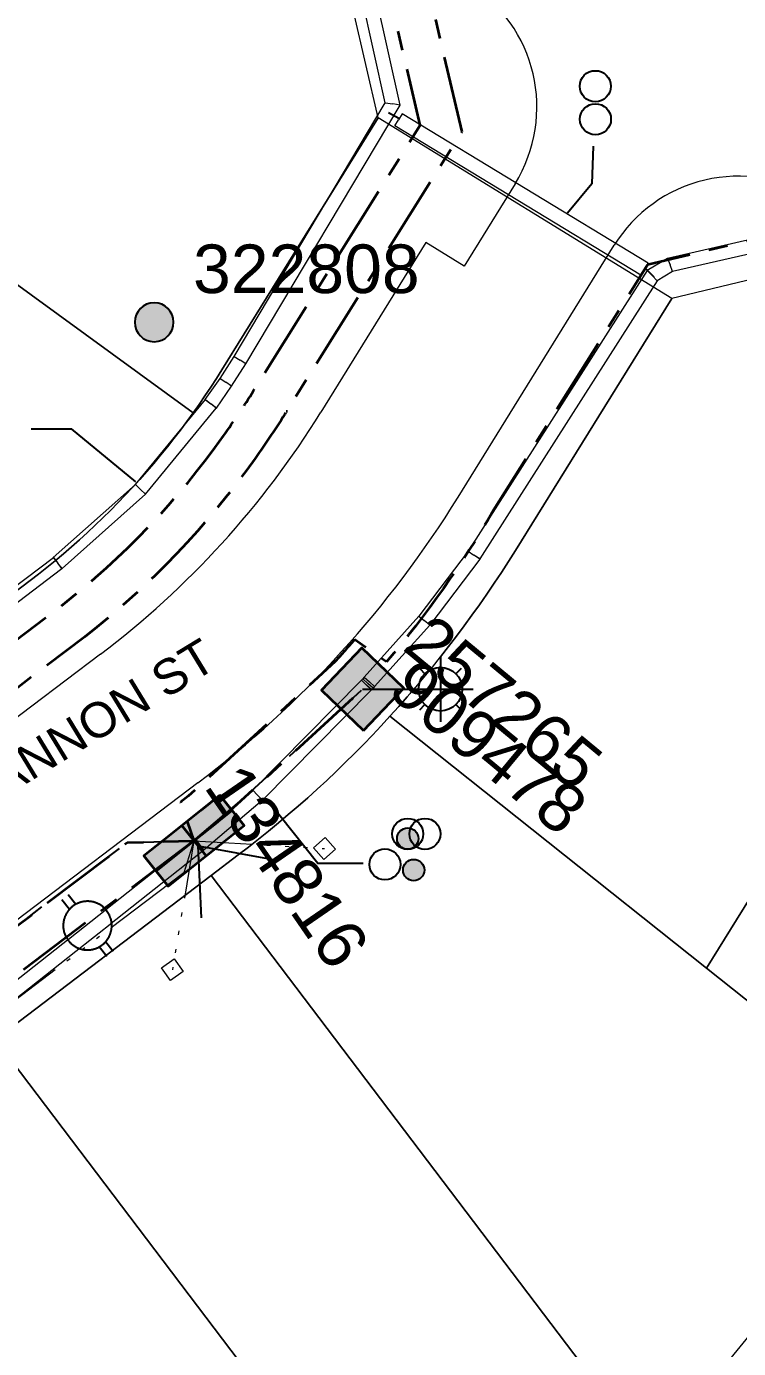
# Model space of a CAD drawing. Header units: metres. Extents: x 308278 to 310511, y 6271134 to 6272874.
# Drawn here: x 308848.4 to 308885, y 6271888.1 to 6271956.1 of the extents above; entities that cross this region are included whole.
import ezdxf
from ezdxf.enums import TextEntityAlignment as Align

# ---------------------------------------------------------------- set-up
doc = ezdxf.new("R2010")
doc.units = ezdxf.units.M
doc.set_wipeout_variables(frame=1)
for name, pattern in [('Cable Exist UG', [7, 4, -1, 1, -1]), ('DOT', [6.35, 0, -6.35]), ('PHANTOMX2', [6.6, 3, -0.75, 0.2, -0.75, 0.2, -0.75, 0.2, -0.75])]:
    doc.linetypes.add(name, pattern=pattern)
doc.layers.get('0').update_dxf_attribs({"color": 6})
for name, color, linetype, lineweight in [('_User Miscellaneous1', 30, 'Continuous', 13), ('_User_LV_Exist', 5, 'Continuous', 35), ('_User_SL_Exist', 4, 'Continuous', 35), ('Cadastre Land Parcels_SP_EXT', 118, 'Continuous', 15), ('Cadastre Roads_SP_EXT', 218, 'Continuous', 15), ('Mains_LV_SL_EXT', 135, 'Continuous', 25), ('Services_SP_EXT', 42, 'PHANTOMX2', 20)]:
    doc.layers.add(name, color=color, linetype=linetype, lineweight=lineweight)
doc.layers.add('Cadastre Roads_SP_NEW', color=214, linetype='Continuous', lineweight=15, transparency=0.8)
for name, color, linetype in [('Duct_SP_EXT', 30, 'Continuous'), ('Equip_LV_EXT', 7, 'Continuous'), ('Equip_SP_SL_EXT', 7, 'Continuous'), ('SupportsOH_SP_TR_HV_LV_SL_EXT', 7, 'Continuous'), ('SupportsUG_SP_LV_EXT', 7, 'Continuous'), ('SupportsUG_SP_LV_SL_EXT', 7, 'Continuous'), ('Trench_SP_EXT', 7, 'Continuous')]:
    doc.layers.add(name, color=color, linetype=linetype)
doc.styles.add('COLUMN_LABEL', font='arial.ttf', dxfattribs={"height": 2})
doc.styles.add('iecARIAL', font='arial.ttf', dxfattribs={"height": 2})
doc.styles.add('POLE_LABEL', font='arial.ttf', dxfattribs={"height": 2})
doc.styles.add('SL_LABEL', font='arial.ttf', dxfattribs={"height": 2})
doc.styles.get("Standard").update_dxf_attribs({"font": 'arial.ttf'})

# ---------------------------------------------------------------- blocks, each defined once
blk = doc.blocks.new('COLUMN_EXT')
blk.add_hatch(color=256).paths.add_polyline_path([(1.5, -1.5), (1.5, 1.5), (-1.5, 1.5), (-1.5, -1.5)])
blk.add_lwpolyline([(1.5, 1.5), (-1.5, 1.5), (-1.5, -1.5), (1.5, -1.5)], close=True)
at = {"flags": 9}
for tag, p in [('NOTES', (-1.813, 2)), ('STREETNAME', (-1.813, 1.6)), ('LOCATION', (-1.813, 1.4)), ('SUBURB', (-1.813, 1.8)), ('OWNED_BY', (-1.813, 0.6)), ('LEGEND', (-1.813, 1.2)), ('USAGE', (-1.813, 1)), ('STATE', (-1.813, 0.8)), ('COLUMN_TYPE', (-1.813, 0.4))]:
    blk.add_attdef(tag, text='', height=0.2, rotation=180, dxfattribs=at).set_placement(p, align=Align.MIDDLE_LEFT)
at = {"flags": 1}
blk.add_attdef('Z', (-1.813, 2.351), '', height=0.2, rotation=180, dxfattribs=at)
at = {"flags": 9}
for tag, style, p in [('STRUCTURE_PLANT_NUMBER', 'POLE_LABEL', (-1.813, -0.031)), ('STREET_CODE', 'COLUMN_LABEL', (-1.813, 0.2))]:
    blk.add_attdef(tag, text='', height=0.2, rotation=180, dxfattribs=dict(at, style=style)).set_placement(p, align=Align.MIDDLE_LEFT)
at = {"style": 'COLUMN_LABEL', "width": 0.9, "flags": 8}
blk.add_attdef('ASSET_NUM', text='', height=2, rotation=270, dxfattribs=at).set_placement((2, -4), align=Align.MIDDLE_LEFT)
blk = doc.blocks.new('PILLAR_EXT')
blk.add_hatch(color=256).paths.add_polyline_path([(-2.5, 1), (-2.5, -1), (2.5, -1), (2.5, 1)])
for p, q in [((0, 1), (0, -1)), ((-2.5, 0), (2.5, 0))]:
    blk.add_line(p, q)
at = {"ltscale": 10}
blk.add_line((2.5, 0), (-2.5, 0), dxfattribs=at)
blk.add_lwpolyline([(-2.5, -1), (-1.25, -1), (1.25, -1), (2.5, -1), (2.5, 1), (-2.5, 1)], close=True)
at = {"width": 0.9, "flags": 8}
blk.add_attdef('ASSET_NUM', text='', height=2, rotation=90, dxfattribs=at).set_placement((-2, 4), align=Align.MIDDLE_LEFT)
for tag, p, flags in [('OWNED_BY', (0, -0.2), 9), ('STATE', (0, -0.4), 9), ('SUPPORT_TYPE', (0, -0.6), 9), ('USAGE', (0, -0.8), 9), ('LEGEND', (0, -1), 9), ('LOCATION', (0, -1.2), 9), ('NOTES', (0, -1.4), 9), ('STREETNAME', (0, -1.8), 9), ('SUBURB', (0, -2), 1), ('PARENT', (0, -1.6), 9)]:
    blk.add_attdef(tag, p, '', height=0.2, dxfattribs=dict(flags=flags))
blk = doc.blocks.new('DUCT_EXT')
blk.add_circle((0, 0.8), 0.8)
at = {"flags": 1}
blk.add_attdef('Z', (0, 0), '', height=0.2, dxfattribs=at)
at = {"flags": 9}
for tag, p in [('DUCT_CODE', (0, 0)), ('XSECT_TYPE', (0, -0.2)), ('STATE', (0, -0.6)), ('FB_REFERENCE', (0, -0.4)), ('NOTES', (0, -0.8))]:
    blk.add_attdef(tag, text='', height=0.2, dxfattribs=at).set_placement(p, align=Align.MIDDLE_LEFT)
blk = doc.blocks.new('*U479')
at = {"transparency": 33554687, "flags": 9}
for tag, p in [('LRATECODE', (-7.4, 0)), ('LOUTREACHVOCAB', (-7.2, 0)), ('LOUTREACH', (-7, 0)), ('LANTNUMBER', (-6.6, 0)), ('LNEW', (-6.4, 0)), ('LMASTVOCAB', (-6.2, 0)), ('LMAST', (-6, 0)), ('LLAMPVOCAB', (-5.8, 0)), ('LLAMP', (-5.6, 0)), ('LEXIST', (-5.4, 0)), ('LCHARGE3PERCENT', (-5.2, 0)), ('LCHARGE3', (-5, 0)), ('LCHARGE2PERCENT', (-4.8, 0)), ('LCHARGE2', (-4.6, 0)), ('LCHARGE1PERCENT', (-4.4, 0)), ('LCHARGE1', (-4.2, 0)), ('LCATEGORY', (-4, 0)), ('LBRACKETVOCAB', (-3.8, 0)), ('LBRACKET', (-3.6, 0)), ('LKINGHEIGHT', (-3.4, 0)), ('CREPLACE', (-3.2, 0)), ('CREMOVE', (-3, 0)), ('CNUMBER', (-2.8, 0)), ('CNEW', (-2.6, 0)), ('CEXIST', (-2.4, 0)), ('USAGE', (-2.2, 0)), ('STATE', (-2, 0)), ('OWNED_BY', (-1.8, 0)), ('ORIENTATION', (-1.6, 0)), ('OPERATING_VOLTAGE', (-1.4, 0)), ('NO_PHASES', (-1.2, 0)), ('LANTERN_TYPE', (-1, 0)), ('LANTERN_PURPOSE', (-0.8, 0)), ('CONTROL_TYPE', (-0.6, 0)), ('CONSTRUCTED_VOLTAGE', (-0.4, 0))]:
    blk.add_attdef(tag, text='', height=0.001, rotation=270, dxfattribs=at).set_placement(p, align=Align.MIDDLE_LEFT)
at = {"transparency": 33554687, "style": 'SL_LABEL', "flags": 9}
blk.add_attdef('STREET_CODE', text='', height=0.001, rotation=270, dxfattribs=at).set_placement((0.001, 0), align=Align.MIDDLE_LEFT)
at = {"transparency": 33554687, "flags": 1}
blk.add_attdef('Z', (0, 0), '', height=0.001, rotation=270, dxfattribs=at)
at = {"transparency": 33554687, "width": 0.9}
blk.add_attdef('LNUMBER', text='', height=1, dxfattribs=at).set_placement((7, -1), align=Align.MIDDLE_LEFT)
at = {"transparency": 33554687, "flags": 9}
for tag, p in [('LREMOVE', (0, -7.6)), ('LREPLACE', (0, -7.8)), ('LTYPE', (0, -8)), ('LTYPEVOCAB', (0, -8.2)), ('LEGEND', (0, -8.4)), ('SUBURB', (0, -8.6)), ('STREETNAME', (0, -8.8)), ('LOCATION', (0, -9)), ('NOTES', (0, -9.2)), ('MAINTAINED_BY', (0, -9.863))]:
    blk.add_attdef(tag, text='', height=0.001, dxfattribs=at).set_placement(p, align=Align.MIDDLE_LEFT)
blk.add_attdef('OPERATED_BY', (0, -9.607), '', height=0.001, dxfattribs=at)
at = {"linetype": 'DOT', "transparency": 33554687}
blk.add_wipeout([(5.688, 0), (5.061, -1.061), (4, -1.688), (2.939, -1.061), (2.313, 0), (2.939, 1.061), (4, 1.687), (5.061, 1.061)], dxfattribs=at)
at = {"transparency": 33554687}
for p, q in [((4, 1.687), (4, 0)), ((2.939, 1.061), (3.205, 0.795)), ((5.061, 1.061), (4.795, 0.795)), ((0, 0), (4, 0)), ((4, 0), (5.688, 0)), ((4, 0), (4, -1.688)), ((2.939, -1.061), (3.205, -0.795)), ((5.061, -1.061), (4.795, -0.795))]:
    blk.add_line(p, q, dxfattribs=at)
blk.add_circle((4, 0), 1.125, dxfattribs=at)
blk = doc.blocks.new('CCP_EXT')
at = {"flags": 9}
for tag, p in [('USAGE', (0, -1.2)), ('LEGEND', (0, -1.4)), ('STATE', (0, -1.8)), ('LIFE_SUPPORT', (0, -1.6)), ('NOTES', (0, -2))]:
    blk.add_attdef(tag, text='', height=0.2, dxfattribs=at).set_placement(p, align=Align.MIDDLE_LEFT)
at = {"transparency": 33554687}
blk.add_wipeout([(0, 0.566), (0.566, 0), (0, -0.566), (-0.566, 0)], dxfattribs=at)
blk.add_lwpolyline([(-0.566, 0), (0, 0.566), (0.566, 0), (0, -0.566), (-0.566, 0)])
at = {"flags": 1}
blk.add_attdef('Z', (0, 0), '', height=0.2, dxfattribs=at)
at = {"flags": 9}
for tag, p in [('CCP_TYPE', (0, 0)), ('OPERATING_VOLTAGE', (0, -0.6)), ('CONSTRUCTED_VOLTAGE', (0, -0.2)), ('NO_PHASES', (0, -0.4)), ('ORIENTATION', (0, -0.8)), ('OWNED_BY', (0, -1))]:
    blk.add_attdef(tag, text='', height=0.2, dxfattribs=at).set_placement(p, align=Align.MIDDLE_LEFT)
blk = doc.blocks.new('POLE_EXT')
blk.add_hatch(color=256).paths.add_polyline_path([(-1, 0, 1), (1, 0, 1)])
blk.add_lwpolyline([(-1, 0, 1), (1, 0, 1)], format="xyb", close=True)
at = {"flags": 8}
blk.add_attdef('pNumber', text='', height=2, dxfattribs=at).set_placement((2.5, 2.5), align=Align.MIDDLE_CENTER)
at = {"style": 'POLE_LABEL', "flags": 9}
for tag, p in [('STRUCTURE_PLANT_NUMBER', (1.355, 0.028)), ('STREET_CODE', (1.355, -0.2))]:
    blk.add_attdef(tag, text='', height=0.2, dxfattribs=at).set_placement(p, align=Align.MIDDLE_LEFT)
at = {"flags": 9}
for tag, p in [('OWNED_BY', (1.355, -0.4)), ('PARENT', (1.355, -0.6)), ('cLV', (1.355, -1.4)), ('SPECIAL_USE', (1.355, -0.8)), ('STATE', (1.355, -1)), ('USAGE', (1.355, -1.2)), ('cHV', (1.355, -2)), ('hDepth', (1.355, -1.6)), ('hDia', (1.355, -1.8)), ('LBRACKET', (1.355, -2.2)), ('LExisting', (1.355, -2.4)), ('LANTNUMBER', (1.355, -2.6)), ('LOther', (1.355, -2.8)), ('cLinedev', (1.355, -3.4)), ('LRemove', (1.355, -3)), ('LEGEND', (1.355, -3.2)), ('pExisting', (1.355, -3.8)), ('LOCATION', (1.355, -3.6)), ('PFNUMBER', (1.355, -4)), ('pFooting', (1.355, -4.4)), ('pNew', (1.355, -4.6)), ('NEWPFNUMBER', (1.355, -4.2)), ('pRelocate', (1.355, -5)), ('pRemove', (1.355, -5.2)), ('pReplace', (1.355, -5.4)), ('cspan', (1.355, -6)), ('STREETNAME', (1.355, -6.2)), ('pStay', (1.355, -5.6)), ('pType', (1.355, -5.8)), ('SUBURB', (1.355, -6.4)), ('NOTES', (1.355, -6.6)), ('MAINTAINED_BY', (1.355, -6.814)), ('OPERATED_BY', (1.355, -7.014))]:
    blk.add_attdef(tag, text='', height=0.2, dxfattribs=at).set_placement(p, align=Align.MIDDLE_LEFT)
at = {"flags": 1}
blk.add_attdef('Z', (1.355, -7.328), '', height=0.2, dxfattribs=at)
blk = doc.blocks.new('LV_UG_LINKS_OPEN_EXT')
at = {"layer": 'Equip_LV_EXT'}
for tag, height, flags, p in [('CONSTRUCTED_VOLTAGE', 0.167, 9, (3.167, -1.833)), ('NO_PHASES', 0.167, 9, (3.167, -2)), ('OPERATING_VOLTAGE', 0.2, 9, (3, -2.6)), ('ORIENTATION', 0.2, 9, (3, -2.8)), ('STATE', 0.2, 9, (3, -3)), ('SWITCH_TYPE', 0.2, 9, (3, -3.2)), ('USAGE', 0.2, 9, (3, -3.4)), ('OWNED_BY', 0.2, 9, (3, -3.8)), ('OPERATED_BY', 0.2, 9, (3, -4)), ('NOTES', 0.2, 9, (3, -3.6)), ('TYPE', 0.2, 9, (3, -4.6)), ('Z', 0.2, 1, (3, -4.8)), ('MAINTAINED_BY', 0.2, 9, (3, -4.2)), ('NUMBER_OF_PHASES', 0.2, 9, (3, -4.4))]:
    blk.add_attdef(tag, text='', height=height, dxfattribs=dict(at, flags=flags)).set_placement(p, align=Align.MIDDLE_LEFT)
at = {"transparency": 33554687}
blk.add_wipeout([(4, 1.25), (3.969, 1.25), (3.939, 1.248), (3.908, 1.247), (3.877, 1.244), (3.847, 1.241), (3.817, 1.236), (3.786, 1.232), (3.756, 1.226), (3.726, 1.22), (3.696, 1.213), (3.667, 1.205), (3.637, 1.196), (3.608, 1.187), (3.579, 1.177), (3.55, 1.166), (3.522, 1.155), (3.493, 1.143), (3.466, 1.13), (3.438, 1.117), (3.411, 1.102), (3.384, 1.088), (3.357, 1.072), (3.331, 1.056), (3.306, 1.039), (3.28, 1.022), (3.255, 1.004), (3.231, 0.985), (3.207, 0.966), (3.184, 0.947), (3.161, 0.926), (3.138, 0.905), (3.116, 0.884), (3.095, 0.862), (3.074, 0.839), (3.053, 0.816), (3.034, 0.793), (3.015, 0.769), (2.996, 0.745), (2.978, 0.72), (2.961, 0.694), (2.944, 0.669), (2.928, 0.643), (2.912, 0.616), (2.898, 0.589), (2.883, 0.562), (2.87, 0.534), (2.857, 0.507), (2.845, 0.478), (2.834, 0.45), (2.823, 0.421), (2.813, 0.392), (2.804, 0.363), (2.795, 0.333), (2.787, 0.304), (2.78, 0.274), (2.774, 0.244), (2.768, 0.214), (2.764, 0.183), (2.759, 0.153), (2.756, 0.123), (2.753, 0.092), (2.752, 0.061), (2.75, 0.031), (2.75, 0), (2.75, -0.031), (2.752, -0.061), (2.753, -0.092), (2.756, -0.123), (2.759, -0.153), (2.764, -0.183), (2.768, -0.214), (2.774, -0.244), (2.78, -0.274), (2.787, -0.304), (2.795, -0.333), (2.804, -0.363), (2.813, -0.392), (2.823, -0.421), (2.834, -0.45), (2.845, -0.478), (2.857, -0.507), (2.87, -0.534), (2.883, -0.562), (2.898, -0.589), (2.912, -0.616), (2.928, -0.643), (2.944, -0.669), (2.961, -0.694), (2.978, -0.72), (2.996, -0.745), (3.015, -0.769), (3.034, -0.793), (3.053, -0.816), (3.074, -0.839), (3.095, -0.862), (3.116, -0.884), (3.138, -0.905), (3.161, -0.926), (3.184, -0.947), (3.207, -0.966), (3.231, -0.985), (3.255, -1.004), (3.28, -1.022), (3.306, -1.039), (3.331, -1.056), (3.357, -1.072), (3.384, -1.088), (3.411, -1.102), (3.438, -1.117), (3.466, -1.13), (3.493, -1.143), (3.522, -1.155), (3.55, -1.166), (3.579, -1.177), (3.608, -1.187), (3.637, -1.196), (3.667, -1.205), (3.696, -1.213), (3.726, -1.22), (3.756, -1.226), (3.786, -1.232), (3.817, -1.236), (3.847, -1.241), (3.877, -1.244), (3.908, -1.247), (3.939, -1.248), (3.969, -1.25), (4, -1.25), (4.031, -1.25), (4.061, -1.248), (4.092, -1.247), (4.123, -1.244), (4.153, -1.241), (4.183, -1.236), (4.214, -1.232), (4.244, -1.226), (4.274, -1.22), (4.304, -1.213), (4.333, -1.205), (4.363, -1.196), (4.392, -1.187), (4.421, -1.177), (4.45, -1.166), (4.478, -1.155), (4.507, -1.143), (4.534, -1.13), (4.562, -1.117), (4.589, -1.102), (4.616, -1.088), (4.643, -1.072), (4.669, -1.056), (4.694, -1.039), (4.72, -1.022), (4.745, -1.004), (4.769, -0.985), (4.793, -0.966), (4.816, -0.947), (4.839, -0.926), (4.862, -0.905), (4.884, -0.884), (4.905, -0.862), (4.926, -0.839), (4.947, -0.816), (4.966, -0.793), (4.985, -0.769), (5.004, -0.745), (5.022, -0.72), (5.039, -0.694), (5.056, -0.669), (5.072, -0.643), (5.088, -0.616), (5.102, -0.589), (5.117, -0.562), (5.13, -0.534), (5.143, -0.507), (5.155, -0.478), (5.166, -0.45), (5.177, -0.421), (5.187, -0.392), (5.196, -0.363), (5.205, -0.333), (5.213, -0.304), (5.22, -0.274), (5.226, -0.244), (5.232, -0.214), (5.236, -0.183), (5.241, -0.153), (5.244, -0.123), (5.247, -0.092), (5.248, -0.061), (5.25, -0.031), (5.25, 0), (5.25, 0.031), (5.248, 0.061), (5.247, 0.092), (5.244, 0.123), (5.241, 0.153), (5.236, 0.183), (5.232, 0.214), (5.226, 0.244), (5.22, 0.274), (5.213, 0.304), (5.205, 0.333), (5.196, 0.363), (5.187, 0.392), (5.177, 0.421), (5.166, 0.45), (5.155, 0.478), (5.143, 0.507), (5.13, 0.534), (5.117, 0.562), (5.102, 0.589), (5.088, 0.616), (5.072, 0.643), (5.056, 0.669), (5.039, 0.694), (5.022, 0.72), (5.004, 0.745), (4.985, 0.769), (4.966, 0.793), (4.947, 0.816), (4.926, 0.839), (4.905, 0.862), (4.884, 0.884), (4.862, 0.905), (4.839, 0.926), (4.816, 0.947), (4.793, 0.966), (4.769, 0.985), (4.745, 1.004), (4.72, 1.022), (4.694, 1.039), (4.669, 1.056), (4.643, 1.072), (4.616, 1.088), (4.589, 1.102), (4.562, 1.117), (4.534, 1.13), (4.507, 1.143), (4.478, 1.155), (4.45, 1.166), (4.421, 1.177), (4.392, 1.187), (4.363, 1.196), (4.333, 1.205), (4.304, 1.213), (4.274, 1.22), (4.244, 1.226), (4.214, 1.232), (4.183, 1.236), (4.153, 1.241), (4.123, 1.244), (4.092, 1.247), (4.061, 1.248), (4.031, 1.25)], dxfattribs=at).dxf.layer = 'Equip_LV_EXT'
at = {"layer": 'Equip_LV_EXT'}
for p, q in [((3.792, 1.863), (3.792, 1.232)), ((4.208, 1.863), (4.208, 1.232)), ((3.792, -1.232), (3.792, -1.863)), ((4.208, -1.232), (4.208, -1.863))]:
    blk.add_line(p, q, dxfattribs=at)
at = {"layer": 'Equip_LV_EXT', "flags": 128}
blk.add_lwpolyline([(4, 1.25), (3.969, 1.25), (3.939, 1.248), (3.908, 1.247), (3.877, 1.244), (3.847, 1.241), (3.817, 1.236), (3.786, 1.232), (3.756, 1.226), (3.726, 1.22), (3.696, 1.213), (3.667, 1.205), (3.637, 1.196), (3.608, 1.187), (3.579, 1.177), (3.55, 1.166), (3.522, 1.155), (3.493, 1.143), (3.466, 1.13), (3.438, 1.117), (3.411, 1.102), (3.384, 1.088), (3.357, 1.072), (3.331, 1.056), (3.306, 1.039), (3.28, 1.022), (3.255, 1.004), (3.231, 0.985), (3.207, 0.966), (3.184, 0.947), (3.161, 0.926), (3.138, 0.905), (3.116, 0.884), (3.095, 0.862), (3.074, 0.839), (3.053, 0.816), (3.034, 0.793), (3.015, 0.769), (2.996, 0.745), (2.978, 0.72), (2.961, 0.694), (2.944, 0.669), (2.928, 0.643), (2.912, 0.616), (2.898, 0.589), (2.883, 0.562), (2.87, 0.534), (2.857, 0.507), (2.845, 0.478), (2.834, 0.45), (2.823, 0.421), (2.813, 0.392), (2.804, 0.363), (2.795, 0.333), (2.787, 0.304), (2.78, 0.274), (2.774, 0.244), (2.768, 0.214), (2.764, 0.183), (2.759, 0.153), (2.756, 0.123), (2.753, 0.092), (2.752, 0.061), (2.75, 0.031), (2.75, 0), (2.75, -0.031), (2.752, -0.061), (2.753, -0.092), (2.756, -0.123), (2.759, -0.153), (2.764, -0.183), (2.768, -0.214), (2.774, -0.244), (2.78, -0.274), (2.787, -0.304), (2.795, -0.333), (2.804, -0.363), (2.813, -0.392), (2.823, -0.421), (2.834, -0.45), (2.845, -0.478), (2.857, -0.507), (2.87, -0.534), (2.883, -0.562), (2.898, -0.589), (2.912, -0.616), (2.928, -0.643), (2.944, -0.669), (2.961, -0.694), (2.978, -0.72), (2.996, -0.745), (3.015, -0.769), (3.034, -0.793), (3.053, -0.816), (3.074, -0.839), (3.095, -0.862), (3.116, -0.884), (3.138, -0.905), (3.161, -0.926), (3.184, -0.947), (3.207, -0.966), (3.231, -0.985), (3.255, -1.004), (3.28, -1.022), (3.306, -1.039), (3.331, -1.056), (3.357, -1.072), (3.384, -1.088), (3.411, -1.102), (3.438, -1.117), (3.466, -1.13), (3.493, -1.143), (3.522, -1.155), (3.55, -1.166), (3.579, -1.177), (3.608, -1.187), (3.637, -1.196), (3.667, -1.205), (3.696, -1.213), (3.726, -1.22), (3.756, -1.226), (3.786, -1.232), (3.817, -1.236), (3.847, -1.241), (3.877, -1.244), (3.908, -1.247), (3.939, -1.248), (3.969, -1.25), (4, -1.25), (4.031, -1.25), (4.061, -1.248), (4.092, -1.247), (4.123, -1.244), (4.153, -1.241), (4.183, -1.236), (4.214, -1.232), (4.244, -1.226), (4.274, -1.22), (4.304, -1.213), (4.333, -1.205), (4.363, -1.196), (4.392, -1.187), (4.421, -1.177), (4.45, -1.166), (4.478, -1.155), (4.507, -1.143), (4.534, -1.13), (4.562, -1.117), (4.589, -1.102), (4.616, -1.088), (4.643, -1.072), (4.669, -1.056), (4.694, -1.039), (4.72, -1.022), (4.745, -1.004), (4.769, -0.985), (4.793, -0.966), (4.816, -0.947), (4.839, -0.926), (4.862, -0.905), (4.884, -0.884), (4.905, -0.862), (4.926, -0.839), (4.947, -0.816), (4.966, -0.793), (4.985, -0.769), (5.004, -0.745), (5.022, -0.72), (5.039, -0.694), (5.056, -0.669), (5.072, -0.643), (5.088, -0.616), (5.102, -0.589), (5.117, -0.562), (5.13, -0.534), (5.143, -0.507), (5.155, -0.478), (5.166, -0.45), (5.177, -0.421), (5.187, -0.392), (5.196, -0.363), (5.205, -0.333), (5.213, -0.304), (5.22, -0.274), (5.226, -0.244), (5.232, -0.214), (5.236, -0.183), (5.241, -0.153), (5.244, -0.123), (5.247, -0.092), (5.248, -0.061), (5.25, -0.031), (5.25, 0), (5.25, 0.031), (5.248, 0.061), (5.247, 0.092), (5.244, 0.123), (5.241, 0.153), (5.236, 0.183), (5.232, 0.214), (5.226, 0.244), (5.22, 0.274), (5.213, 0.304), (5.205, 0.333), (5.196, 0.363), (5.187, 0.392), (5.177, 0.421), (5.166, 0.45), (5.155, 0.478), (5.143, 0.507), (5.13, 0.534), (5.117, 0.562), (5.102, 0.589), (5.088, 0.616), (5.072, 0.643), (5.056, 0.669), (5.039, 0.694), (5.022, 0.72), (5.004, 0.745), (4.985, 0.769), (4.966, 0.793), (4.947, 0.816), (4.926, 0.839), (4.905, 0.862), (4.884, 0.884), (4.862, 0.905), (4.839, 0.926), (4.816, 0.947), (4.793, 0.966), (4.769, 0.985), (4.745, 1.004), (4.72, 1.022), (4.694, 1.039), (4.669, 1.056), (4.643, 1.072), (4.616, 1.088), (4.589, 1.102), (4.562, 1.117), (4.534, 1.13), (4.507, 1.143), (4.478, 1.155), (4.45, 1.166), (4.421, 1.177), (4.392, 1.187), (4.363, 1.196), (4.333, 1.205), (4.304, 1.213), (4.274, 1.22), (4.244, 1.226), (4.214, 1.232), (4.183, 1.236), (4.153, 1.241), (4.123, 1.244), (4.092, 1.247), (4.061, 1.248), (4.031, 1.25)], close=True, dxfattribs=at)
at = {"layer": 'Equip_LV_EXT', "flags": 9}
blk.add_attdef('ACTUAL_STATUS', text='', height=0.167, dxfattribs=at).set_placement((3.167, -1.667), align=Align.MIDDLE_LEFT)
blk = doc.blocks.new('CABLE_LARGE_EXT')
h = blk.add_hatch(color=256)
edge = h.paths.add_edge_path()
edge.add_arc((0, 0.55), 0.55, 0, 360)
blk.add_circle((0, 0.55), 0.55)
at = {"flags": 1}
blk.add_attdef('Z', (0, 0), '', height=0.2, dxfattribs=at)
at = {"flags": 9}
for tag, p in [('COND_CODE', (0, 0)), ('XSECT_SIZE', (0, -0.6)), ('STATE', (0, -0.4)), ('FB_REFERENCE', (0, -0.2)), ('NOTES', (0, -0.8))]:
    blk.add_attdef(tag, text='', height=0.2, dxfattribs=at).set_placement(p, align=Align.MIDDLE_LEFT)

msp = doc.modelspace()

# ---------------------------------------------------------------- linework, layer by layer
at = {"layer": '_User Miscellaneous1'}
for p, q in [((308867.619, 6271952.036), (308866.231, 6271958.254)), ((308866.854, 6271952.159), (308865.528, 6271958.097)), ((308859.078, 6271939.109), (308866.854, 6271952.159)), ((308866.854, 6271952.159), (308867.236, 6271952.097)), ((308867.619, 6271952.036), (308867.236, 6271952.097)), ((308859.69, 6271938.73), (308867.619, 6271952.036)), ((308867.717, 6271951.587), (308867.53, 6271951.279)), ((308880.364, 6271943.902), (308867.717, 6271951.587)), ((308867.343, 6271950.971), (308867.53, 6271951.279)), ((308879.99, 6271943.287), (308867.343, 6271950.971)), ((308886.95, 6271945.437), (308881.358, 6271944.157)), ((308887.064, 6271944.724), (308881.631, 6271943.481)), ((308881.358, 6271944.157), (308880.323, 6271943.535)), ((308881.358, 6271944.157), (308881.495, 6271943.819)), ((308880.323, 6271943.535), (308871.111, 6271929.089)), ((308879.99, 6271943.287), (308880.177, 6271943.595)), ((308880.364, 6271943.902), (308880.177, 6271943.595)), ((308880.323, 6271943.535), (308880.581, 6271943.27)), ((308880.839, 6271943.005), (308880.581, 6271943.27)), ((308881.631, 6271943.481), (308880.839, 6271943.005)), ((308881.631, 6271943.481), (308881.495, 6271943.819)), ((308880.839, 6271943.005), (308871.718, 6271928.702)), ((308858.354, 6271937.983), (308859.081, 6271939.114)), ((308858.953, 6271937.584), (308859.687, 6271938.725)), ((308859.081, 6271939.114), (308859.078, 6271939.109)), ((308859.078, 6271939.109), (308859.384, 6271938.92)), ((308859.081, 6271939.114), (308859.384, 6271938.92)), ((308859.687, 6271938.725), (308859.384, 6271938.92)), ((308859.69, 6271938.73), (308859.384, 6271938.92)), ((308859.687, 6271938.725), (308859.69, 6271938.73)), ((308857.598, 6271936.89), (308858.354, 6271937.983)), ((308858.354, 6271937.983), (308858.653, 6271937.784)), ((308858.173, 6271936.455), (308858.953, 6271937.584)), ((308858.953, 6271937.584), (308858.653, 6271937.784)), ((308854.004, 6271932.526), (308857.608, 6271936.901)), ((308857.608, 6271936.901), (308857.598, 6271936.89)), ((308857.598, 6271936.89), (308857.886, 6271936.672)), ((308857.608, 6271936.901), (308857.886, 6271936.672)), ((308858.164, 6271936.444), (308857.886, 6271936.672)), ((308858.173, 6271936.455), (308857.886, 6271936.672)), ((308858.164, 6271936.444), (308858.173, 6271936.455)), ((308854.525, 6271932.025), (308858.164, 6271936.444)), ((308849.783, 6271928.763), (308854.004, 6271932.526)), ((308854.004, 6271932.526), (308854.264, 6271932.275)), ((308850.241, 6271928.207), (308854.525, 6271932.025)), ((308854.525, 6271932.025), (308854.264, 6271932.275)), ((308871.111, 6271929.089), (308871.119, 6271929.101)), ((308871.111, 6271929.089), (308871.414, 6271928.895)), ((308871.119, 6271929.101), (308871.414, 6271928.895)), ((308839.467, 6271920.967), (308849.795, 6271928.772)), ((308849.795, 6271928.772), (308849.783, 6271928.763)), ((308849.783, 6271928.763), (308850.012, 6271928.485)), ((308849.795, 6271928.772), (308850.012, 6271928.485)), ((308850.229, 6271928.198), (308850.012, 6271928.485)), ((308850.241, 6271928.207), (308850.012, 6271928.485)), ((308871.718, 6271928.702), (308871.414, 6271928.895)), ((308871.71, 6271928.69), (308871.414, 6271928.895)), ((308871.718, 6271928.702), (308871.71, 6271928.69)), ((308839.902, 6271920.392), (308850.229, 6271928.198)), ((308850.229, 6271928.198), (308850.241, 6271928.207)), ((308860.043, 6271916.807), (308857.073, 6271914.275)), ((308860.043, 6271916.807), (308860.288, 6271916.543)), ((308860.533, 6271916.279), (308857.541, 6271913.727)), ((308860.533, 6271916.279), (308860.288, 6271916.543)), ((308857.09, 6271914.288), (308856.989, 6271914.211)), ((308856.989, 6271914.211), (308857.209, 6271913.927)), ((308857.073, 6271914.275), (308857.307, 6271914.001)), ((308857.09, 6271914.288), (308857.307, 6271914.001)), ((308857.43, 6271913.642), (308857.209, 6271913.927)), ((308857.541, 6271913.727), (308857.307, 6271914.001)), ((308857.524, 6271913.714), (308857.307, 6271914.001)), ((308857.524, 6271913.714), (308857.43, 6271913.642))]:
    msp.add_line(p, q, dxfattribs=at)
at = {"layer": 'Cadastre Land Parcels_SP_EXT', "linetype": 'Continuous'}
for points in [[(308857.281, 6271936.642), (308857.582, 6271937.081), (308857.878, 6271937.525), (308858.167, 6271937.972), (308858.451, 6271938.422), (308866.493, 6271951.384), (308865.211, 6271956.874), (308844.114, 6271969.865), (308830.773, 6271955.299), (308856.973, 6271936.207), (308857.281, 6271936.642)], [(308900.453, 6271935.176), (308887.085, 6271943.408), (308881.583, 6271942.093), (308873.542, 6271929.132), (308873.186, 6271928.566), (308872.823, 6271928.003), (308872.455, 6271927.445), (308872.079, 6271926.89), (308871.698, 6271926.341), (308871.309, 6271925.795), (308870.915, 6271925.254), (308870.514, 6271924.718), (308870.108, 6271924.186), (308869.695, 6271923.66), (308869.275, 6271923.137), (308868.851, 6271922.621), (308868.42, 6271922.108), (308867.983, 6271921.601), (308867.542, 6271921.098), (308867.093, 6271920.6), (308883.378, 6271907.653), (308900.453, 6271935.176)], [(308912.008, 6271928.063), (308900.453, 6271935.176), (308883.378, 6271907.653), (308894.072, 6271899.15), (308912.008, 6271928.063)], [(308890.371, 6271894.618), (308894.072, 6271899.15), (308883.378, 6271907.653), (308867.093, 6271920.6), (308866.644, 6271920.115), (308866.19, 6271919.634), (308865.731, 6271919.157), (308865.267, 6271918.686), (308864.797, 6271918.222), (308864.321, 6271917.762), (308863.841, 6271917.307), (308863.355, 6271916.858), (308862.864, 6271916.415), (308862.368, 6271915.977), (308861.867, 6271915.545), (308861.362, 6271915.118), (308860.852, 6271914.697), (308860.337, 6271914.282), (308859.817, 6271913.874), (308859.293, 6271913.47), (308857.903, 6271912.413), (308880.533, 6271882.569), (308890.371, 6271894.618)], [(308880.533, 6271882.569), (308857.903, 6271912.413), (308846.787, 6271903.969), (308871.449, 6271871.445), (308880.533, 6271882.569)], [(308871.449, 6271871.445), (308846.787, 6271903.969), (308835.706, 6271895.551), (308846.89, 6271880.802), (308855.307, 6271869.7), (308864.767, 6271863.263), (308871.449, 6271871.445)]]:
    msp.add_lwpolyline(points, close=True, dxfattribs=at)
msp.add_lwpolyline([(308839.353, 6271920.567), (308848.589, 6271927.583), (308848.589, 6271927.583), (308849.024, 6271927.918), (308849.454, 6271928.259), (308849.879, 6271928.606), (308850.3, 6271928.958), (308850.716, 6271929.317), (308851.127, 6271929.681), (308851.533, 6271930.05), (308851.934, 6271930.425), (308852.329, 6271930.805), (308852.72, 6271931.19), (308853.105, 6271931.581), (308853.485, 6271931.976), (308853.86, 6271932.378), (308854.228, 6271932.785), (308854.592, 6271933.196), (308854.949, 6271933.612), (308855.301, 6271934.032), (308855.648, 6271934.458), (308855.988, 6271934.889), (308856.322, 6271935.324), (308856.651, 6271935.763), (308856.973, 6271936.207), (308830.773, 6271955.299)], dxfattribs=at)
at = {"layer": 'Cadastre Roads_SP_NEW'}
for p, q in [((308873.525, 6271947.99), (308870.902, 6271943.756)), ((308868.947, 6271944.967), (308863.543, 6271936.243)), ((308870.902, 6271943.756), (308868.947, 6271944.967)), ((308870.599, 6271931.872), (308878.626, 6271944.831))]:
    msp.add_line(p, q, dxfattribs=at)
for centre, radius, start, end in [((308867.149, 6271951.94), 7.5, 328.22469, 58.22469), ((308885.001, 6271940.881), 7.5, 58.22469, 148.22469), ((308824.437, 6271960.466), 46, 307.13999, 328.22469)]:
    msp.add_arc(centre, radius, start, end, dxfattribs=at)
at = {"layer": 'Duct_SP_EXT'}
for points in [[(308877.538, 6271949.926), (308877.471, 6271947.982), (308876.221, 6271946.478)], [(308848.638, 6271935.388), (308850.692, 6271935.388), (308854.006, 6271932.662)], [(308865.719, 6271913.038), (308863.385, 6271913.038), (308860.777, 6271916.307)]]:
    msp.add_lwpolyline(points, dxfattribs=at)
at = {"layer": 'Trench_SP_EXT', "linetype": 'Cable Exist UG'}
for points in [[(308867.555, 6271951.346), (308867.026, 6271951.639)], [(308880.243, 6271943.63), (308880.659, 6271943.202)], [(308857.402, 6271910.243), (308857.235, 6271913.946), (308861.857, 6271913.099)]]:
    msp.add_lwpolyline(points, dxfattribs=at)

# ---------------------------------------------------------------- block references
at = {"layer": 'Duct_SP_EXT', "rotation": 89.99598579643086}
for p in [(308878.455, 6271953.011), (308878.46, 6271951.313)]:
    msp.add_blockref('DUCT_EXT', p, dxfattribs=at)
at = {"layer": 'Duct_SP_EXT'}
for name, p in [('DUCT_EXT', (308868.009, 6271913.752)), ('CABLE_LARGE_EXT', (308868.009, 6271913.764)), ('DUCT_EXT', (308868.895, 6271913.752)), ('DUCT_EXT', (308866.835, 6271912.183)), ('CABLE_LARGE_EXT', (308868.317, 6271912.141))]:
    msp.add_blockref(name, p, dxfattribs=at)
at = {"layer": 'SupportsOH_SP_TR_HV_LV_SL_EXT'}
ref = msp.add_blockref('POLE_EXT', (308854.968, 6271940.871), dxfattribs=at)
ref.add_attrib('ASSET_NUM', '322808', dxfattribs={"layer": '0', "height": 2.5, "style": 'POLE_LABEL'}).set_placement((308856.968, 6271941.621), align=Align.BOTTOM_LEFT)
at = {"layer": 'SupportsUG_SP_LV_EXT'}
ref = msp.add_blockref('PILLAR_EXT', (308857.012, 6271914.201), dxfattribs=dict(at, rotation=218.5778917185559))
ref.add_attrib('ASSET_NUM', '134816', dxfattribs={"layer": '0', "height": 2.5, "rotation": 304.55391, "style": 'iecARIAL'}).set_placement((308858.512, 6271917.701), align=Align.MIDDLE_LEFT)
at = {"layer": 'SupportsUG_SP_LV_SL_EXT'}
ref = msp.add_blockref('COLUMN_EXT', (308865.69, 6271921.997), dxfattribs=dict(at, rotation=226.254389437233))
ref.add_attrib('ASSET_NUM', '909478', dxfattribs={"layer": '0', "height": 2.5, "rotation": 320.35734, "style": 'COLUMN_LABEL'}).set_placement((308867.69, 6271922.747), align=Align.MIDDLE_LEFT)

# ---------------------------------------------------------------- texts
at = {"layer": 'Cadastre Roads_SP_EXT'}
msp.add_text('SHANNON ST', height=1.8, rotation=31.34996, dxfattribs=at).set_placement((308844.214, 6271914.572))

# ---------------------------------------------------------------- next in the draw order: block references
at = {"layer": 'Equip_SP_SL_EXT'}
ref = msp.add_blockref('*U479', (308865.69, 6271921.997), dxfattribs=at)
ref.add_attrib('ASSET_NUM', '257265', dxfattribs={"layer": '0', "height": 2.5, "rotation": 320.35734, "style": 'iecARIAL'}).set_placement((308867.19, 6271923.497), align=Align.BOTTOM_LEFT)
at = {"layer": 'Services_SP_EXT'}
for p, rotation in [((308863.727, 6271913.801), 176.5778915156932), ((308855.909, 6271907.565), 80.57789146762144)]:
    msp.add_blockref('CCP_EXT', p, dxfattribs=dict(at, rotation=rotation))

# ---------------------------------------------------------------- next in the draw order: linework, layer by layer
at = {"layer": '_User Miscellaneous1'}
for p, q in [((308871.119, 6271929.101), (308868.58, 6271925.752)), ((308871.71, 6271928.69), (308869.136, 6271925.294)), ((308868.58, 6271925.752), (308865.768, 6271922.61)), ((308868.58, 6271925.752), (308868.858, 6271925.523)), ((308869.136, 6271925.294), (308866.304, 6271922.13)), ((308869.136, 6271925.294), (308868.858, 6271925.523)), ((308865.63, 6271922.459), (308860.043, 6271916.807)), ((308865.697, 6271922.532), (308865.625, 6271922.453)), ((308865.625, 6271922.453), (308865.63, 6271922.459)), ((308865.625, 6271922.453), (308865.892, 6271922.211)), ((308865.63, 6271922.459), (308865.892, 6271922.211)), ((308865.769, 6271922.612), (308865.697, 6271922.532)), ((308865.697, 6271922.532), (308865.964, 6271922.29)), ((308865.768, 6271922.61), (308866.036, 6271922.37)), ((308865.769, 6271922.612), (308866.036, 6271922.37)), ((308866.158, 6271921.969), (308865.892, 6271922.211)), ((308866.153, 6271921.963), (308865.892, 6271922.211)), ((308866.23, 6271922.048), (308865.964, 6271922.29)), ((308866.304, 6271922.13), (308866.036, 6271922.37)), ((308866.303, 6271922.128), (308866.036, 6271922.37)), ((308866.153, 6271921.963), (308860.533, 6271916.279)), ((308866.158, 6271921.969), (308866.153, 6271921.963)), ((308866.23, 6271922.048), (308866.158, 6271921.969)), ((308866.303, 6271922.128), (308866.23, 6271922.048))]:
    msp.add_line(p, q, dxfattribs=at)
at = {"layer": '_User_LV_Exist', "linetype": 'Cable Exist UG', "flags": 128}
for points in [[(308840.63, 6271919.042), (308844.029, 6271921.615), (308844.029, 6271921.615), (308850.191, 6271926.285), (308850.191, 6271926.285, 0.073478), (308858.533, 6271935.031), (308858.533, 6271935.031, 0.016635), (308860.083, 6271937.356), (308860.083, 6271937.356), (308868.649, 6271951.006), (308867.166, 6271957.319), (308866.969, 6271958.14), (308866.969, 6271958.14), (308845.156, 6271971.606)], [(308912.909, 6271929.826), (308901.093, 6271937.146), (308901.093, 6271937.146), (308887.501, 6271945.532), (308880.343, 6271943.82), (308872.423, 6271931.2), (308872.423, 6271931.2, -0.043325), (308866.918, 6271923.396), (308866.918, 6271923.396), (308865.269, 6271924.546), (308865.269, 6271924.546, -0.006998), (308864.274, 6271923.416), (308864.274, 6271923.416), (308856.724, 6271916.492), (308856.33, 6271916.193), (308857.012, 6271914.201)]]:
    msp.add_lwpolyline(points, format="xyb", dxfattribs=at)
at = {"layer": '_User_SL_Exist', "linetype": 'Cable Exist UG', "flags": 128}
msp.add_lwpolyline([(308857.012, 6271914.201), (308858.25, 6271915.176), (308858.25, 6271915.176), (308865.622, 6271921.938)], dxfattribs=at)
at = {"layer": 'Cadastre Roads_SP_EXT', "linetype": 'Continuous'}
msp.add_lwpolyline([(308846.787, 6271903.969), (308857.903, 6271912.413), (308859.293, 6271913.47), (308859.817, 6271913.874), (308860.337, 6271914.282), (308860.852, 6271914.697), (308861.362, 6271915.118), (308861.867, 6271915.545), (308862.368, 6271915.977), (308862.864, 6271916.415), (308863.355, 6271916.858), (308863.841, 6271917.307), (308864.321, 6271917.762), (308864.797, 6271918.221), (308865.267, 6271918.686), (308865.731, 6271919.157), (308866.19, 6271919.634), (308866.644, 6271920.115), (308867.093, 6271920.6), (308867.542, 6271921.098), (308867.983, 6271921.601), (308868.42, 6271922.108), (308868.851, 6271922.621), (308869.275, 6271923.137), (308869.695, 6271923.66), (308870.108, 6271924.186), (308870.514, 6271924.718), (308870.915, 6271925.254), (308871.309, 6271925.795), (308871.698, 6271926.341), (308872.079, 6271926.89), (308872.455, 6271927.445), (308872.823, 6271928.003), (308873.186, 6271928.566), (308873.542, 6271929.132), (308881.583, 6271942.093), (308866.493, 6271951.384), (308858.451, 6271938.422), (308858.167, 6271937.972), (308857.878, 6271937.525), (308857.582, 6271937.081), (308857.281, 6271936.642), (308856.973, 6271936.207), (308856.651, 6271935.763), (308856.322, 6271935.324), (308855.988, 6271934.889), (308855.648, 6271934.458), (308855.301, 6271934.032), (308854.949, 6271933.612), (308854.592, 6271933.196), (308854.228, 6271932.785), (308853.86, 6271932.378), (308853.485, 6271931.976), (308853.105, 6271931.581), (308852.72, 6271931.19), (308852.329, 6271930.805), (308851.934, 6271930.425), (308851.533, 6271930.05), (308851.127, 6271929.681), (308850.716, 6271929.317), (308850.3, 6271928.958), (308849.879, 6271928.606), (308849.454, 6271928.259), (308849.024, 6271927.918), (308848.589, 6271927.583), (308839.353, 6271920.567)], dxfattribs=at)
at = {"layer": 'Cadastre Roads_SP_NEW'}
msp.add_arc((308824.437, 6271960.466), 54.3, 307.13999, 328.22469, dxfattribs=at)
at = {"layer": 'Mains_LV_SL_EXT', "linetype": 'Cable Exist UG'}
msp.add_lwpolyline([(308857.012, 6271914.201), (308858.25, 6271915.176), (308858.25, 6271915.176), (308865.622, 6271921.938)], dxfattribs=at)
at = {"layer": 'Services_SP_EXT'}
for points in [[(308857.012, 6271914.201), (308855.909, 6271907.565)], [(308857.012, 6271914.201), (308863.727, 6271913.801)]]:
    msp.add_lwpolyline(points, dxfattribs=at)

# ---------------------------------------------------------------- next in the draw order: block references
at = {"layer": '_User_LV_Exist'}
ref = msp.add_blockref('PILLAR_EXT', (308857.012, 6271914.201), dxfattribs=dict(at, rotation=218.5778917185559))
ref.add_attrib('ASSET_NUM', '134816', dxfattribs={"layer": '0', "height": 2.5, "rotation": 304.55391, "style": 'iecARIAL'}).set_placement((308858.512, 6271917.701), align=Align.MIDDLE_LEFT)
at = {"layer": '_User_SL_Exist'}
ref = msp.add_blockref('COLUMN_EXT', (308865.69, 6271921.997), dxfattribs=dict(at, rotation=226.254389437233))
ref.add_attrib('ASSET_NUM', '909478', dxfattribs={"layer": '0', "height": 2.5, "rotation": 320.35734, "style": 'COLUMN_LABEL'}).set_placement((308867.69, 6271922.747), align=Align.MIDDLE_LEFT)

# ---------------------------------------------------------------- next in the draw order: block references
at = {"layer": 'Equip_LV_EXT', "rotation": 218.5778917185559}
msp.add_blockref('LV_UG_LINKS_OPEN_EXT', (308854.667, 6271912.33), dxfattribs=at)

# ---------------------------------------------------------------- next in the draw order: linework, layer by layer
at = {"layer": '_User Miscellaneous1'}
for p, q in [((308856.989, 6271914.211), (308846.25, 6271905.718)), ((308857.43, 6271913.642), (308846.691, 6271905.149))]:
    msp.add_line(p, q, dxfattribs=at)
at = {"layer": '_User_LV_Exist', "linetype": 'Cable Exist UG', "flags": 128}
msp.add_lwpolyline([(308870.489, 6271972.16), (308866.83, 6271974.528), (308865.82, 6271972.7), (308865.82, 6271972.7), (308869.237, 6271970.583), (308870.093, 6271970.128), (308867.74, 6271960.11), (308867.74, 6271960.11), (308868.724, 6271959.455), (308870.785, 6271950.657), (308861.783, 6271936.303), (308861.783, 6271936.303, -0.016635), (308860.159, 6271933.867), (308860.159, 6271933.867, -0.073747), (308851.398, 6271924.691), (308851.398, 6271924.691), (308845.236, 6271920.021), (308841.838, 6271917.447), (308840.686, 6271916.575), (308840.686, 6271916.575), (308839.135, 6271915.401), (308828.119, 6271906.966), (308827.387, 6271906.416), (308822.694, 6271912.796), (308821.116, 6271913.79)], format="xyb", dxfattribs=at)
msp.add_lwpolyline([(308857.012, 6271914.201), (308854.545, 6271912.332), (308854.545, 6271912.332), (308845.618, 6271905.579), (308836.628, 6271898.732), (308834.02, 6271899.191), (308834.02, 6271899.191), (308833.297, 6271898.719), (308832.247, 6271897.979), (308821.578, 6271911.927), (308821.239, 6271913.515)], dxfattribs=at)
at = {"layer": '_User_SL_Exist', "linetype": 'Cable Exist UG', "flags": 128}
msp.add_lwpolyline([(308834.602, 6271897.198), (308835.042, 6271900.052), (308835.042, 6271900.052), (308844.41, 6271907.173), (308853.578, 6271914.109), (308857.012, 6271914.201)], dxfattribs=at)
at = {"layer": 'Cadastre Roads_SP_NEW'}
for p, q in [((308852.21, 6271923.797), (308806.301, 6271889.025)), ((308857.222, 6271917.18), (308811.312, 6271882.409))]:
    msp.add_line(p, q, dxfattribs=at)
at = {"layer": 'Mains_LV_SL_EXT', "linetype": 'Cable Exist UG'}
msp.add_lwpolyline([(308834.602, 6271897.198), (308835.042, 6271900.052), (308835.042, 6271900.052), (308844.41, 6271907.173), (308853.578, 6271914.109), (308857.012, 6271914.201)], dxfattribs=at)
at = {"layer": 'Services_SP_EXT'}
msp.add_lwpolyline([(308857.012, 6271914.201), (308856.489, 6271912.55), (308856.489, 6271912.55), (308855.149, 6271911.535), (308846.64, 6271905.099), (308845.595, 6271900.494)], dxfattribs=at)

doc.saveas('drawing.dxf')
